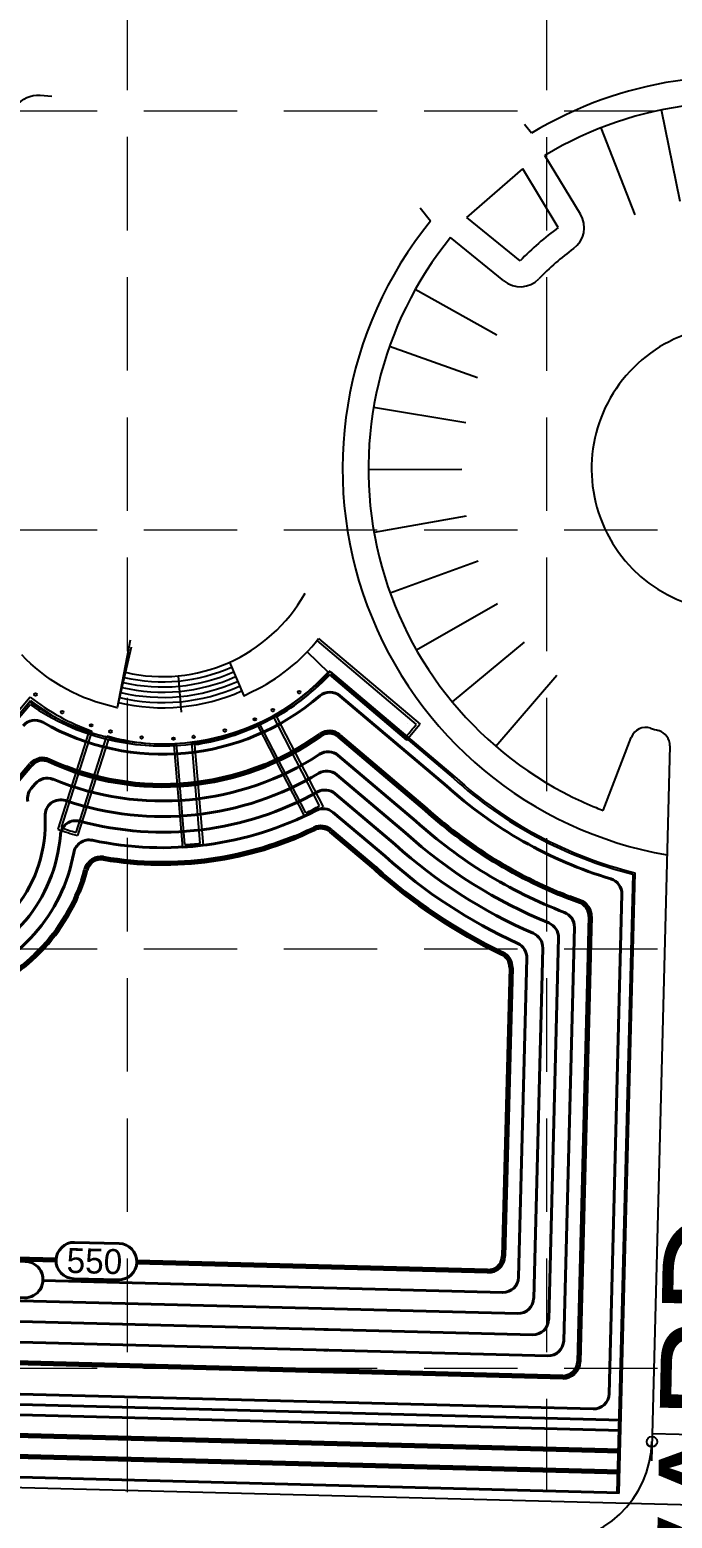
# Model space of a CAD drawing. Header units: feet. Extents: x 10084 to 13321, y 3329 to 8503.
# Drawn here: x 11038.3 to 11162.1, y 4595.9 to 4882.5 of the extents above; entities that cross this region are included whole.
import ezdxf
from ezdxf.enums import TextEntityAlignment as Align

# ---------------------------------------------------------------- set-up
doc = ezdxf.new("R2010")
doc.units = ezdxf.units.FT
doc.header["$LTSCALE"] = 40
doc.header["$MEASUREMENT"] = 0
for name, pattern in [('( Dashdot )', [1.001, 0.5, -0.25, 0.001, -0.25]), ('DASHED', [0.75, 0.5, -0.25]), ('HIDDEN', [0.375, 0.25, -0.125])]:
    doc.linetypes.add(name, pattern=pattern)
for name, color, linetype in [('amenity center', 31, 'Continuous'), ('CURB', 4, 'Continuous'), ('GRID', 254, 'DASHED'), ('Level 1', 7, 'Continuous'), ('NAME', 6, 'Continuous'), ('ROW', 3, '( Dashdot )')]:
    doc.layers.add(name, color=color, linetype=linetype)
doc.styles.get("Standard").update_dxf_attribs({"font": 'ARIAL.TTF'})
doc.styles.add('Style-CB101', font='CB101.shx')

msp = doc.modelspace()

# ---------------------------------------------------------------- linework, layer by layer
at = {"layer": 'amenity center', "color": 7}
for p, q in [((11163.57, 4849.44), (11159.99, 4867.08)), ((11134.97, 4862.6), (11133.63, 4864.27)), ((11154.94, 4846.9), (11148.39, 4863.67)), ((11144.39, 4847.02), (11137.55, 4858.33)), ((11122.52, 4846.39), (11133.27, 4855.74)), ((11140.11, 4844.43), (11133.27, 4855.74)), ((11115.48, 4845.67), (11113.49, 4848.15)), ((11132.77, 4838.04), (11122.52, 4846.39)), ((11129.61, 4834.16), (11119.36, 4842.51)), ((11128.25, 4823.7), (11112.56, 4832.52)), ((11124.54, 4815.51), (11107.57, 4821.51)), ((11122.27, 4806.8), (11104.53, 4809.81)), ((11121.53, 4797.83), (11103.53, 4797.77)), ((11122.33, 4788.86), (11104.6, 4785.73)), ((11124.65, 4780.17), (11107.72, 4774.05)), ((11128.42, 4772), (11112.78, 4763.08)), ((11093.61, 4764.9), (11112.74, 4748.74)), ((11093.93, 4765.29), (11113.47, 4748.78)), ((11133.53, 4764.59), (11119.65, 4753.13)), ((11095.89, 4759.05), (11110.82, 4746.44)), ((11096.18, 4758.94), (11120.19, 4738.66)), ((11096.22, 4758.41), (11119.89, 4738.42)), ((11067.5, 4751.13), (11066.91, 4758.1)), ((11095.96, 4758.34), (11110.89, 4745.73)), ((11139.83, 4758.16), (11128.11, 4744.5)), ((11038.37, 4754.01), (11024.13, 4737.16)), ((11038.43, 4753.32), (11024.77, 4737.15)), ((11025.13, 4736.97), (11038.33, 4752.59)), ((11094.12, 4733.07), (11085.16, 4750.43)), ((11085.83, 4750.21), (11094.78, 4732.87)), ((11049.6, 4747.15), (11043.68, 4728.56)), ((11050.23, 4747.48), (11044.3, 4728.87)), ((11082.21, 4748.51), (11091.23, 4731.04)), ((11091.45, 4731.7), (11082.5, 4749.03)), ((11110.96, 4748.93), (11110.97, 4748.92)), ((11053.08, 4746.57), (11047.16, 4727.96)), ((11053.41, 4745.94), (11047.49, 4727.34)), ((11066.04, 4744.66), (11067.69, 4725.07)), ((11068.14, 4725.6), (11066.51, 4745.06)), ((11071.13, 4725.85), (11069.5, 4745.31)), ((11070.04, 4744.85), (11071.67, 4725.41)), ((11148.79, 4732.17), (11154.19, 4746.25)), ((11161.62, 4744.6), (11158.07, 4606.95)), ((11094.36, 4732.61), (11094.35, 4732.63)), ((11091.69, 4731.24), (11091.68, 4731.25)), ((11044.15, 4728.39), (11044.14, 4728.38)), ((11047.01, 4727.48), (11047, 4727.47)), ((11154.48, 4719.91), (11151.41, 4600.79)), ((11154.88, 4720.19), (11151.8, 4600.78)), ((11173.2, 4611.74), (11158.2, 4612.12))]:
    msp.add_line(p, q, dxfattribs=at)
at = {"layer": 'amenity center', "color": 7, "ltscale": 100}
msp.add_line((11095.92, 4758.67), (11091.69, 4762.7), dxfattribs=at)
at = {"layer": 'amenity center', "color": 7, "ltscale": 100, "flags": 128}
for points in [[(11027.26, 4816.74, -0.297887), (11025.82, 4819.43, 0.12586), (11025.42, 4826.59, -0.273775), (11027.52, 4834.83, 0.266671), (11035.07, 4862.87), (11035.07, 4862.87, -0.558287), (11040.24, 4869.91), (11040.24, 4869.91), (11042.53, 4869.73)], [(11057.62, 4765), (11055.1, 4751.97), (11053.25, 4752.44), (11053.25, 4752.44, -0.142124), (11036.73, 4762.14)], [(11076.77, 4760.73), (11079.49, 4754.27), (11081.14, 4755.06), (11081.14, 4755.06, 0.115629), (11093.93, 4765.29)], [(10999.19, 4692.61), (11009.78, 4718.98), (11009.78, 4718.98, 0.788532), (11024.63, 4736.98), (11024.63, 4736.98), (11038.26, 4753.12), (11038.26, 4753.12, 0.370535), (11095.92, 4758.67)]]:
    msp.add_lwpolyline(points, format="xyb", dxfattribs=at)
at = {"layer": 'amenity center', "color": 7, "flags": 128}
for points in [[(11076.77, 4760.73), (11079.49, 4754.27), (11081.14, 4755.06), (11081.14, 4755.06, 0.115629), (11093.93, 4765.29)], [(11057.83, 4763.65), (11055.1, 4751.97), (11053.25, 4752.44), (11053.25, 4752.44, -0.142124), (11036.73, 4762.14)]]:
    msp.add_lwpolyline(points, format="xyb", dxfattribs=at)
at = {"layer": 'amenity center', "color": 7}
for centre in [(11039.36, 4754.5), (11090.17, 4754.98), (11044.51, 4751.13), (11081.63, 4749.73), (11085.1, 4751.52), (11050.1, 4748.57), (11053.82, 4747.38), (11075.87, 4747.6), (11059.84, 4746.25), (11065.97, 4746.01), (11069.86, 4746.34)]:
    msp.add_circle(centre, 0.25, dxfattribs=at)
for centre, radius, start, end in [((11174.03, 4798), 75.5, 76.132, 121.1582), ((11174.03, 4798), 70.5, 71.9872, 121.1582), ((11174.03, 4798), 75.5, 140.8476, 260.121), ((11174.03, 4798), 57.5, 126.1467, 135.8591), ((11140.11, 4844.43), 5, 306.1467, 31.1582), ((11174.03, 4798), 70.5, 140.8476, 243.7711), ((11174.03, 4798), 52.5, 126.1467, 135.8591), ((11132.77, 4838.04), 5, 230.8476, 315.8591), ((11174.03, 4798), 27.5, 67.1415, 276.8178), ((11063.86, 4789.46), 31.5, 256.8449, 330.65), ((11063.86, 4789.46), 44.45, 234.834, 316.6403), ((11063.86, 4789.46), 44.85, 235.2971, 316.1919), ((11063.86, 4789.46), 33.5, 256.8449, 294.1184), ((11063.86, 4789.46), 32.5, 256.8449, 294.1597), ((11064.46, 4787.24), 42.25, 299.3456, 318.1156), ((11063.86, 4789.46), 36.5, 256.8449, 294.0082), ((11063.86, 4789.46), 35.5, 256.8449, 294.0429), ((11063.86, 4789.46), 34.5, 256.8449, 294.0796), ((11064.46, 4787.24), 42.75, 299.9925, 317.4649), ((11064.01, 4786.55), 41.43, 231.7565, 250.5635), ((11064.46, 4787.24), 42.75, 232.4925, 249.6537), ((11063.86, 4789.46), 37.5, 256.8449, 293.9753), ((11064.46, 4787.24), 42.25, 276.8456, 295.2764), ((11063.97, 4787.17), 42.75, 278.1635, 295.2627), ((11064.46, 4787.24), 61.75, 318.6512, 321.4351), ((11064.46, 4787.24), 62.25, 318.2002, 321.8825), ((11156.99, 4745.18), 3, 72.1224, 159.0238), ((11174.03, 4798), 52.5, 252.1224, 253.8778), ((11158.62, 4744.68), 3, 358.5239, 73.8778), ((11064.44, 4786.47), 41.49, 254.1157, 272.858), ((11063.98, 4787.36), 42.75, 255.6877, 272.7627), ((11174.03, 4798), 80.5, 227.7375, 255.9439), ((11174.03, 4798), 80.13, 227.7375, 256.1736), ((11064.46, 4787.24), 62.25, 295.4698, 299.1521), ((11064.46, 4787.24), 61.75, 295.919, 298.7029), ((11174.03, 4798), 70.5, 247.8133, 249.0238), ((11064.46, 4787.24), 62.25, 250.494, 254.1763), ((11064.46, 4787.24), 61.75, 250.9432, 253.7271), ((11064.46, 4787.24), 62.25, 272.9698, 276.6521), ((11064.46, 4787.24), 61.75, 273.419, 276.2029)]:
    msp.add_arc(centre, radius, start, end, dxfattribs=at)
at = {"layer": 'CURB', "color": 7}
msp.add_circle((11158.16, 4610.62), 1, dxfattribs=at)
for centre, radius, start, end in [((11174.03, 4798), 70.5, 243.7711, 247.8133), ((11138.17, 4611.14), 20, 268.5239, 358.5239)]:
    msp.add_arc(centre, radius, start, end, dxfattribs=at)
at = {"layer": 'GRID', "color": 252, "linetype": 'HIDDEN', "lineweight": 0, "ltscale": 1.8}
for p, q in [((11057.06, 3736.88), (11057.22, 8414.92)), ((11137.79, 3736.87), (11138.28, 8414.82)), ((10169.24, 4866.93), (13236.21, 4866.93)), ((10169.24, 4786.22), (13236.21, 4786.22)), ((10169.24, 4705.51), (13236.21, 4705.51)), ((10169.24, 4624.8), (13236.21, 4624.8))]:
    msp.add_line(p, q, dxfattribs=at)
at = {"layer": 'Level 1', "color": 5, "linetype": 'Continuous', "lineweight": 40}
for p, q in [((11098.04, 4754.26), (11118.66, 4736.85)), ((11097.7, 4742.77), (11112.64, 4730.14)), ((11097.43, 4739.07), (11110.67, 4727.88)), ((11038.54, 4736.41), (11039.33, 4737.34)), ((11097.11, 4735.41), (11108.7, 4725.62)), ((11096.73, 4731.81), (11106.72, 4723.36)), ((11152.38, 4716.05), (11149.9, 4619.84)), ((11143.21, 4709.68), (11141.16, 4630.07)), ((11140.16, 4707.66), (11138.26, 4634.14)), ((11137.11, 4705.69), (11135.37, 4638.22)), ((11134.06, 4703.76), (11132.47, 4642.3)), ((11129.4, 4639.38), (11040.8, 4641.66)), ((11132.29, 4635.3), (11023.83, 4638.09)), ((11135.19, 4631.22), (11006.57, 4634.54)), ((11094.95, 4632.25), (11095.78, 4632.24)), ((11138.08, 4627.15), (10988.7, 4631)), ((11094.96, 4628.25), (11095.68, 4628.24)), ((11094.97, 4624.25), (11095.57, 4624.24)), ((11146.82, 4616.92), (10953.93, 4621.89)), ((11152.22, 4612.78), (10918.36, 4618.8)), ((11152.27, 4614.78), (10936.15, 4620.35)), ((11151.91, 4600.78), (10895.88, 4607.38)), ((11095, 4606.25), (11095.11, 4606.25))]:
    msp.add_line(p, q, dxfattribs=at)
at = {"layer": 'Level 1', "color": 5, "linetype": 'Continuous', "lineweight": 70}
for p, q in [((11097.89, 4746.53), (11114.62, 4732.4)), ((11035.3, 4737.22), (11038.48, 4740.98)), ((11096.3, 4728.24), (11104.75, 4721.1)), ((11146.27, 4711.75), (11144.06, 4625.99)), ((11131.01, 4701.88), (11129.58, 4646.37)), ((11043.32, 4645.59), (10896.8, 4649.37)), ((11126.5, 4643.45), (11058.89, 4645.19)), ((11140.98, 4623.07), (10970.21, 4627.47)), ((11152.11, 4608.78), (10901.25, 4615.24)), ((11152.01, 4604.78), (10895.98, 4611.38))]:
    msp.add_line(p, q, dxfattribs=at)
at = {"layer": 'Level 1', "color": 5, "linetype": 'Continuous', "lineweight": 40, "flags": 128}
for points in [[(11055.3, 4641.78), (11046.73, 4642.01), (11046.73, 4642.01, -1), (11046.91, 4649), (11046.91, 4649), (11055.48, 4648.78), (11055.48, 4648.78, -1), (11055.3, 4641.78)], [(11037.24, 4638.33), (11028.67, 4638.5), (11028.67, 4638.5, -1), (11028.81, 4645.5), (11028.81, 4645.5), (11037.38, 4645.33), (11037.38, 4645.33, -1), (11037.24, 4638.33)]]:
    msp.add_lwpolyline(points, format="xyb", dxfattribs=at)
at = {"layer": 'Level 1', "color": 5, "linetype": 'Continuous', "lineweight": 40}
for centre, radius, start, end in [((11063.86, 4789.46), 46.45, 240.17, 310.6994), ((11096.11, 4751.97), 3, 49.8114, 130.6994), ((11039.26, 4746.56), 3, 60.17, 139.811), ((11063.86, 4789.46), 55.45, 247.6357, 303.0757), ((11095.76, 4740.48), 3, 49.8114, 123.0757), ((11041.62, 4735.4), 3, 67.6357, 139.811), ((11063.86, 4789.46), 58.45, 251.3615, 300.9839), ((11095.49, 4736.77), 3, 49.8114, 120.9839), ((11040.83, 4734.47), 3, 139.811, 190.3434), ((11063.86, 4789.46), 61.45, 254.979, 299.0642), ((11095.17, 4733.12), 3, 49.8114, 119.0642), ((11174.03, 4798), 82.5, 227.6837, 253.2434), ((11044.22, 4731.23), 3, 71.3615, 182.8776), ((11015.04, 4729.76), 26.21, 281.6313, 2.8776), ((11047.16, 4727.21), 3, 74.979, 175.4529), ((11063.86, 4789.46), 64.45, 257.8799, 297.2938), ((11094.79, 4729.52), 3, 49.8114, 117.2938), ((11174.03, 4798), 91.5, 227.8659, 249.0314), ((11015.04, 4729.76), 29.21, 284.548, 355.4529), ((11174.03, 4798), 94.5, 227.897, 247.7804), ((11015.04, 4729.76), 32.21, 287.0534, 349.7725), ((11049.7, 4723.51), 3, 77.8799, 169.7725), ((11174.03, 4798), 97.5, 227.9267, 246.5945), ((11174.03, 4798), 100.5, 227.9551, 245.4683), ((11149.38, 4716.13), 3, 358.5239, 73.2434), ((11140.21, 4709.75), 3, 358.5239, 69.0314), ((11137.16, 4707.74), 3, 358.5239, 67.7804), ((11134.11, 4705.77), 3, 358.5239, 66.5945), ((11131.06, 4703.84), 3, 358.5239, 65.4683), ((11129.47, 4642.37), 3, 268.524, 358.5239), ((11132.37, 4638.3), 3, 268.524, 358.5239), ((11135.26, 4634.22), 3, 268.5239, 358.5239), ((11138.16, 4630.15), 3, 268.5239, 358.5239), ((11146.9, 4619.92), 3, 268.5239, 358.5239)]:
    msp.add_arc(centre, radius, start, end, dxfattribs=at)
at = {"layer": 'Level 1', "color": 5, "linetype": 'Continuous', "lineweight": 70}
for centre, radius, start, end in [((11095.96, 4744.24), 3, 49.8114, 125.3674), ((11063.86, 4789.46), 52.45, 245.3899, 305.3674), ((11040.77, 4739.04), 3, 65.3899, 139.811), ((11174.03, 4798), 88.5, 227.8332, 250.3539), ((11063.86, 4789.46), 67.45, 260.3026, 295.6542), ((11094.36, 4725.95), 3, 49.8114, 115.6542), ((11051.99, 4720.01), 3, 80.3026, 165.2192), ((11015.04, 4729.76), 35.21, 289.2362, 345.2192), ((11174.03, 4798), 103.5, 227.9822, 244.3968), ((11143.27, 4711.82), 3, 358.5239, 70.3539), ((11128.01, 4701.95), 3, 358.5239, 64.3968), ((11126.58, 4646.45), 3, 268.5239, 358.5239), ((11141.06, 4626.07), 3, 268.5239, 358.5239)]:
    msp.add_arc(centre, radius, start, end, dxfattribs=at)
at = {"layer": 'ROW', "color": 7, "linetype": 'Continuous'}
msp.add_line((11222.83, 4596.95), (10895.83, 4605.38), dxfattribs=at)

# ---------------------------------------------------------------- texts
at = {"layer": 'Level 1', "color": 5, "linetype": 'Continuous', "lineweight": 40, "style": 'Style-CB101'}
msp.add_text('550', height=4.8, rotation=358.5239, dxfattribs=at).set_placement((11045.44, 4647.94), align=Align.TOP_LEFT)
at = {"layer": 'NAME', "color": 7}
msp.add_text('SAVANNAH BOULEVARD', height=20, rotation=88.8729, dxfattribs=at).set_placement((11163.86, 4321.31), align=Align.MIDDLE_LEFT)

doc.saveas('drawing.dxf')
